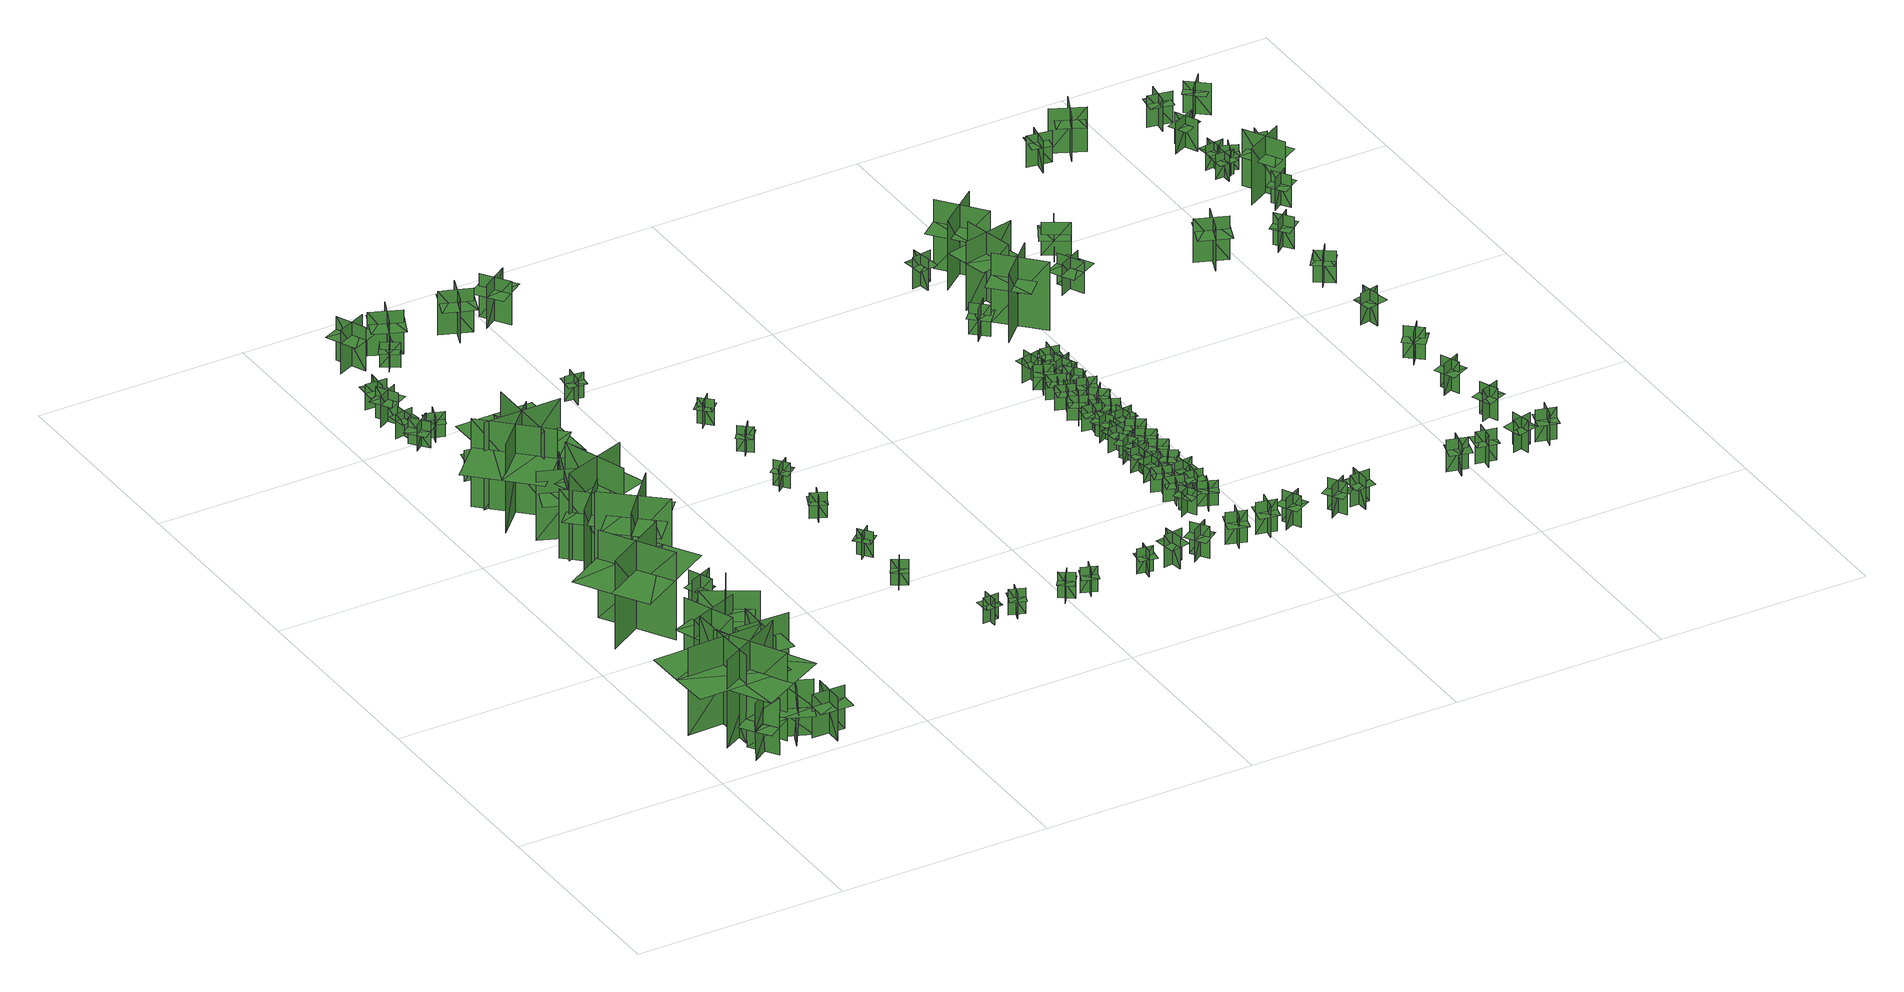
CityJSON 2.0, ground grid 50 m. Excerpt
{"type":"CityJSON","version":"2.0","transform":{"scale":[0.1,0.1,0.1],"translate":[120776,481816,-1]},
"CityObjects":{
"tree1":{"type":"SolitaryVegetationObject","geometry":[{"type":"MultiSurface","lod":"1","boundaries":[[[0,1,2]],[[0,2,3]],[[4,5,6]],[[4,6,7]],[[8,9,5]],[[8,5,4]],[[10,11,1]],[[10,1,0]],[[0,1,12]],[[0,12,13]],[[0,14,15]],[[0,15,1]]]}]},
"tree2":{"type":"SolitaryVegetationObject","geometry":[{"type":"MultiSurface","lod":"1","boundaries":[[[16,17,18]],[[16,18,19]],[[20,21,22]],[[20,22,23]],[[24,25,26]],[[24,26,27]],[[24,27,28]],[[24,28,29]]]}]},
"tree3":{"type":"SolitaryVegetationObject","geometry":[{"type":"MultiSurface","lod":"1","boundaries":[[[30,31,32]],[[30,32,33]],[[34,35,36]],[[34,36,37]],[[38,39,40]],[[38,40,41]],[[38,41,42]],[[38,42,43]]]}]},
"tree4":{"type":"SolitaryVegetationObject","geometry":[{"type":"MultiSurface","lod":"1","boundaries":[[[44,45,46]],[[44,46,47]],[[48,49,50]],[[48,50,51]],[[52,53,49]],[[52,49,48]],[[54,55,45]],[[54,45,44]],[[44,45,56]],[[44,56,57]],[[44,58,59]],[[44,59,45]]]}]},
"tree5":{"type":"SolitaryVegetationObject","geometry":[{"type":"MultiSurface","lod":"1","boundaries":[[[60,61,62]],[[60,62,63]],[[64,65,66]],[[64,66,67]],[[68,69,70]],[[68,70,71]],[[68,71,72]],[[68,72,73]]]}]},
"tree6":{"type":"SolitaryVegetationObject","geometry":[{"type":"MultiSurface","lod":"1","boundaries":[[[74,75,76]],[[74,76,77]],[[78,79,80]],[[78,80,81]],[[82,83,84]],[[82,84,85]],[[82,86,87]],[[82,87,83]]]}]},
"tree7":{"type":"SolitaryVegetationObject","geometry":[{"type":"MultiSurface","lod":"1","boundaries":[[[88,89,90]],[[88,90,91]],[[92,93,94]],[[92,94,95]],[[96,97,98]],[[96,98,99]],[[96,100,101]],[[96,101,97]]]}]},
"tree8":{"type":"SolitaryVegetationObject","geometry":[{"type":"MultiSurface","lod":"1","boundaries":[[[102,103,104]],[[102,104,105]],[[106,107,108]],[[106,108,109]],[[110,111,112]],[[110,112,113]],[[110,113,114]],[[110,114,115]]]}]},
"tree9":{"type":"SolitaryVegetationObject","geometry":[{"type":"MultiSurface","lod":"1","boundaries":[[[116,117,118]],[[116,118,119]],[[120,121,122]],[[120,122,123]],[[124,125,126]],[[124,126,127]],[[124,128,129]],[[124,129,125]]]}]},
"tree10":{"type":"SolitaryVegetationObject","geometry":[{"type":"MultiSurface","lod":"1","boundaries":[[[130,131,132]],[[130,132,133]],[[134,135,136]],[[134,136,137]],[[138,139,140]],[[138,140,141]],[[138,141,142]],[[138,142,143]]]}]},
"tree11":{"type":"SolitaryVegetationObject","geometry":[{"type":"MultiSurface","lod":"1","boundaries":[[[144,145,146]],[[144,146,147]],[[148,149,150]],[[148,150,151]],[[152,153,154]],[[152,154,155]],[[152,155,156]],[[152,156,157]]]}]},
"tree12":{"type":"SolitaryVegetationObject","geometry":[{"type":"MultiSurface","lod":"1","boundaries":[[[158,159,160]],[[158,160,161]],[[162,163,164]],[[162,164,165]],[[166,167,168]],[[166,168,169]],[[166,170,171]],[[166,171,167]]]}]},
"tree13":{"type":"SolitaryVegetationObject","geometry":[{"type":"MultiSurface","lod":"1","boundaries":[[[172,173,174]],[[172,174,175]],[[176,177,178]],[[176,178,179]],[[180,181,182]],[[180,182,183]],[[180,183,184]],[[180,184,185]]]}]},
"tree14":{"type":"SolitaryVegetationObject","geometry":[{"type":"MultiSurface","lod":"1","boundaries":[[[186,187,188]],[[186,188,189]],[[190,191,192]],[[190,192,193]],[[194,195,196]],[[194,196,197]],[[194,197,198]],[[194,198,199]]]}]},
"tree15":{"type":"SolitaryVegetationObject","geometry":[{"type":"MultiSurface","lod":"1","boundaries":[[[200,201,202]],[[200,202,203]],[[204,205,206]],[[204,206,207]],[[208,209,210]],[[208,210,211]],[[208,211,212]],[[208,212,213]]]}]},
"tree16":{"type":"SolitaryVegetationObject","geometry":[{"type":"MultiSurface","lod":"1","boundaries":[[[214,215,216]],[[214,216,217]],[[218,219,220]],[[218,220,221]],[[222,223,224]],[[222,224,225]],[[222,225,226]],[[222,226,227]]]}]},
"tree17":{"type":"SolitaryVegetationObject","geometry":[{"type":"MultiSurface","lod":"1","boundaries":[[[228,229,230]],[[228,230,231]],[[232,233,234]],[[232,234,235]],[[236,237,238]],[[236,238,239]],[[236,239,240]],[[236,240,241]]]}]},
"tree18":{"type":"SolitaryVegetationObject","geometry":[{"type":"MultiSurface","lod":"1","boundaries":[[[242,243,244]],[[242,244,245]],[[246,247,248]],[[246,248,249]],[[250,251,252]],[[250,252,253]],[[250,253,254]],[[250,254,255]]]}]},
"tree19":{"type":"SolitaryVegetationObject","geometry":[{"type":"MultiSurface","lod":"1","boundaries":[[[256,257,258]],[[256,258,259]],[[260,261,262]],[[260,262,263]],[[264,265,266]],[[264,266,267]],[[264,267,268]],[[264,268,269]]]}]},
"tree20":{"type":"SolitaryVegetationObject","geometry":[{"type":"MultiSurface","lod":"1","boundaries":[[[270,271,272]],[[270,272,273]],[[274,275,276]],[[274,276,277]],[[278,279,280]],[[278,280,281]],[[278,281,282]],[[278,282,283]]]}]},
"tree21":{"type":"SolitaryVegetationObject","geometry":[{"type":"MultiSurface","lod":"1","boundaries":[[[284,285,286]],[[284,286,287]],[[288,289,290]],[[288,290,291]],[[292,293,294]],[[292,294,295]],[[292,295,296]],[[292,296,297]]]}]},
"tree22":{"type":"SolitaryVegetationObject","geometry":[{"type":"MultiSurface","lod":"1","boundaries":[[[298,299,300]],[[298,300,301]],[[302,303,304]],[[302,304,305]],[[306,307,308]],[[306,308,309]],[[306,309,310]],[[306,310,311]]]}]},
"tree23":{"type":"SolitaryVegetationObject","geometry":[{"type":"MultiSurface","lod":"1","boundaries":[[[312,313,314]],[[312,314,315]],[[316,317,318]],[[316,318,319]],[[320,321,322]],[[320,322,323]],[[320,323,324]],[[320,324,325]]]}]},
"tree24":{"type":"SolitaryVegetationObject","geometry":[{"type":"MultiSurface","lod":"1","boundaries":[[[326,327,328]],[[326,328,329]],[[330,331,332]],[[330,332,333]],[[334,335,336]],[[334,336,337]],[[334,337,338]],[[334,338,339]]]}]},
"tree25":{"type":"SolitaryVegetationObject","geometry":[{"type":"MultiSurface","lod":"1","boundaries":[[[340,341,342]],[[340,342,343]],[[344,345,346]],[[344,346,347]],[[348,349,350]],[[348,350,351]],[[348,351,352]],[[348,352,353]]]}]},
"tree26":{"type":"SolitaryVegetationObject","geometry":[{"type":"MultiSurface","lod":"1","boundaries":[[[354,355,356]],[[354,356,357]],[[358,359,360]],[[358,360,361]],[[362,363,359]],[[362,359,358]],[[364,365,355]],[[364,355,354]],[[354,355,366]],[[354,366,367]],[[354,368,369]],[[354,369,355]]]}]},
"tree27":{"type":"SolitaryVegetationObject","geometry":[{"type":"MultiSurface","lod":"1","boundaries":[[[370,371,372]],[[370,372,373]],[[374,375,376]],[[374,376,377]],[[378,379,380]],[[378,380,381]],[[378,381,382]],[[378,382,383]]]}]},
"tree28":{"type":"SolitaryVegetationObject","geometry":[{"type":"MultiSurface","lod":"1","boundaries":[[[384,385,386]],[[384,386,387]],[[388,389,390]],[[388,390,391]],[[392,393,394]],[[392,394,395]],[[392,395,396]],[[392,396,397]]]}]},
"tree29":{"type":"SolitaryVegetationObject","geometry":[{"type":"MultiSurface","lod":"1","boundaries":[[[398,399,400]],[[398,400,401]],[[402,403,404]],[[402,404,405]],[[406,407,408]],[[406,408,409]],[[406,409,410]],[[406,410,411]]]}]},
"tree30":{"type":"SolitaryVegetationObject","geometry":[{"type":"MultiSurface","lod":"1","boundaries":[[[412,413,414]],[[412,414,415]],[[416,417,418]],[[416,418,419]],[[420,421,422]],[[420,422,423]],[[420,423,424]],[[420,424,425]]]}]},
"tree31":{"type":"SolitaryVegetationObject","geometry":[{"type":"MultiSurface","lod":"1","boundaries":[[[426,427,428]],[[426,428,429]],[[430,431,432]],[[430,432,433]],[[434,435,436]],[[434,436,437]],[[434,438,439]],[[434,439,435]]]}]},
"tree32":{"type":"SolitaryVegetationObject","geometry":[{"type":"MultiSurface","lod":"1","boundaries":[[[440,441,442]],[[440,442,443]],[[444,445,446]],[[444,446,447]],[[448,449,450]],[[448,450,451]],[[448,452,453]],[[448,453,449]]]}]},
"tree33":{"type":"SolitaryVegetationObject","geometry":[{"type":"MultiSurface","lod":"1","boundaries":[[[454,455,456]],[[454,456,457]],[[458,459,460]],[[458,460,461]],[[462,463,464]],[[462,464,465]],[[462,466,467]],[[462,467,463]]]}]},
"tree34":{"type":"SolitaryVegetationObject","geometry":[{"type":"MultiSurface","lod":"1","boundaries":[[[468,469,470]],[[468,470,471]],[[472,473,474]],[[472,474,475]],[[476,477,478]],[[476,478,479]],[[476,479,480]],[[476,480,481]]]}]},
"tree35":{"type":"SolitaryVegetationObject","geometry":[{"type":"MultiSurface","lod":"1","boundaries":[[[482,483,484]],[[482,484,485]],[[486,487,488]],[[486,488,489]],[[490,491,492]],[[490,492,493]],[[490,494,495]],[[490,495,491]]]}]},
"tree36":{"type":"SolitaryVegetationObject","geometry":[{"type":"MultiSurface","lod":"1","boundaries":[[[496,497,498]],[[496,498,499]],[[500,501,502]],[[500,502,503]],[[504,505,506]],[[504,506,507]],[[504,508,509]],[[504,509,505]]]}]},
"tree37":{"type":"SolitaryVegetationObject","geometry":[{"type":"MultiSurface","lod":"1","boundaries":[[[510,511,512]],[[510,512,513]],[[514,515,516]],[[514,516,517]],[[518,519,520]],[[518,520,521]],[[518,521,522]],[[518,522,523]]]}]},
"tree38":{"type":"SolitaryVegetationObject","geometry":[{"type":"MultiSurface","lod":"1","boundaries":[[[524,525,526]],[[524,526,527]],[[528,529,530]],[[528,530,531]],[[532,533,534]],[[532,534,535]],[[532,536,537]],[[532,537,533]]]}]},
"tree39":{"type":"SolitaryVegetationObject","geometry":[{"type":"MultiSurface","lod":"1","boundaries":[[[538,539,540]],[[538,540,541]],[[542,543,544]],[[542,544,545]],[[546,547,548]],[[546,548,549]],[[546,550,551]],[[546,551,547]]]}]},
"tree40":{"type":"SolitaryVegetationObject","geometry":[{"type":"MultiSurface","lod":"1","boundaries":[[[552,553,554]],[[552,554,555]],[[556,557,558]],[[556,558,559]],[[560,561,562]],[[560,562,563]],[[560,564,565]],[[560,565,561]]]}]},
"tree41":{"type":"SolitaryVegetationObject","geometry":[{"type":"MultiSurface","lod":"1","boundaries":[[[566,567,568]],[[566,568,569]],[[570,571,572]],[[570,572,573]],[[574,575,576]],[[574,576,577]],[[574,577,578]],[[574,578,579]]]}]},
"tree42":{"type":"SolitaryVegetationObject","geometry":[{"type":"MultiSurface","lod":"1","boundaries":[[[580,581,582]],[[580,582,583]],[[584,585,586]],[[584,586,587]],[[588,589,590]],[[588,590,591]],[[588,592,593]],[[588,593,589]]]}]},
"tree43":{"type":"SolitaryVegetationObject","geometry":[{"type":"MultiSurface","lod":"1","boundaries":[[[594,595,596]],[[594,596,597]],[[598,599,600]],[[598,600,601]],[[602,603,604]],[[602,604,605]],[[602,606,607]],[[602,607,603]]]}]},
"tree44":{"type":"SolitaryVegetationObject","geometry":[{"type":"MultiSurface","lod":"1","boundaries":[[[608,609,610]],[[608,610,611]],[[612,613,614]],[[612,614,615]],[[616,617,618]],[[616,618,619]],[[616,620,621]],[[616,621,617]]]}]},
"tree45":{"type":"SolitaryVegetationObject","geometry":[{"type":"MultiSurface","lod":"1","boundaries":[[[622,623,624]],[[622,624,625]],[[626,627,628]],[[626,628,629]],[[630,631,632]],[[630,632,633]],[[630,634,635]],[[630,635,631]]]}]},
"tree46":{"type":"SolitaryVegetationObject","geometry":[{"type":"MultiSurface","lod":"1","boundaries":[[[636,637,638]],[[636,638,639]],[[640,641,642]],[[640,642,643]],[[644,645,646]],[[644,646,647]],[[644,648,649]],[[644,649,645]]]}]},
"tree47":{"type":"SolitaryVegetationObject","geometry":[{"type":"MultiSurface","lod":"1","boundaries":[[[650,651,652]],[[650,652,653]],[[654,655,656]],[[654,656,657]],[[658,659,660]],[[658,660,661]],[[658,662,663]],[[658,663,659]]]}]},
"tree48":{"type":"SolitaryVegetationObject","geometry":[{"type":"MultiSurface","lod":"1","boundaries":[[[664,665,666]],[[664,666,667]],[[668,669,670]],[[668,670,671]],[[672,673,674]],[[672,674,675]],[[672,675,676]],[[672,676,677]]]}]},
"tree49":{"type":"SolitaryVegetationObject","geometry":[{"type":"MultiSurface","lod":"1","boundaries":[[[678,679,680]],[[678,680,681]],[[682,683,684]],[[682,684,685]],[[686,687,688]],[[686,688,689]],[[686,689,690]],[[686,690,691]]]}]},
"tree50":{"type":"SolitaryVegetationObject","geometry":[{"type":"MultiSurface","lod":"1","boundaries":[[[692,693,694]],[[692,694,695]],[[696,697,698]],[[696,698,699]],[[700,701,702]],[[700,702,703]],[[700,703,704]],[[700,704,705]]]}]},
"tree51":{"type":"SolitaryVegetationObject","geometry":[{"type":"MultiSurface","lod":"1","boundaries":[[[706,707,708]],[[706,708,709]],[[710,711,712]],[[710,712,713]],[[714,715,716]],[[714,716,717]],[[714,717,718]],[[714,718,719]]]}]},
"tree52":{"type":"SolitaryVegetationObject","geometry":[{"type":"MultiSurface","lod":"1","boundaries":[[[720,721,722]],[[720,722,723]],[[724,725,726]],[[724,726,727]],[[728,729,730]],[[728,730,731]],[[728,731,732]],[[728,732,733]]]}]},
"tree53":{"type":"SolitaryVegetationObject","geometry":[{"type":"MultiSurface","lod":"1","boundaries":[[[734,735,736]],[[734,736,737]],[[738,739,740]],[[738,740,741]],[[742,743,744]],[[742,744,745]],[[742,745,746]],[[742,746,747]]]}]},
"tree54":{"type":"SolitaryVegetationObject","geometry":[{"type":"MultiSurface","lod":"1","boundaries":[[[748,749,750]],[[748,750,751]],[[752,753,754]],[[752,754,755]],[[756,757,758]],[[756,758,759]],[[756,760,761]],[[756,761,757]]]}]},
"tree55":{"type":"SolitaryVegetationObject","geometry":[{"type":"MultiSurface","lod":"1","boundaries":[[[762,763,764]],[[762,764,765]],[[766,767,768]],[[766,768,769]],[[770,771,772]],[[770,772,773]],[[770,773,774]],[[770,774,775]]]}]},
"tree56":{"type":"SolitaryVegetationObject","geometry":[{"type":"MultiSurface","lod":"1","boundaries":[[[776,777,778]],[[776,778,779]],[[780,781,782]],[[780,782,783]],[[784,785,786]],[[784,786,787]],[[784,787,788]],[[784,788,789]]]}]},
"tree57":{"type":"SolitaryVegetationObject","geometry":[{"type":"MultiSurface","lod":"1","boundaries":[[[790,791,792]],[[790,792,793]],[[794,795,796]],[[794,796,797]],[[798,799,800]],[[798,800,801]],[[798,801,802]],[[798,802,803]]]}]},
"tree58":{"type":"SolitaryVegetationObject","geometry":[{"type":"MultiSurface","lod":"1","boundaries":[[[804,805,806]],[[804,806,807]],[[808,809,810]],[[808,810,811]],[[812,813,814]],[[812,814,815]],[[812,815,816]],[[812,816,817]]]}]},
"tree59":{"type":"SolitaryVegetationObject","geometry":[{"type":"MultiSurface","lod":"1","boundaries":[[[818,819,820]],[[818,820,821]],[[822,823,824]],[[822,824,825]],[[826,827,828]],[[826,828,829]],[[826,829,830]],[[826,830,831]]]}]},
"tree60":{"type":"SolitaryVegetationObject","geometry":[{"type":"MultiSurface","lod":"1","boundaries":[[[832,833,834]],[[832,834,835]],[[836,837,838]],[[836,838,839]],[[840,841,842]],[[840,842,843]],[[840,843,844]],[[840,844,845]]]}]},
"tree61":{"type":"SolitaryVegetationObject","geometry":[{"type":"MultiSurface","lod":"1","boundaries":[[[846,847,848]],[[846,848,849]],[[850,851,852]],[[850,852,853]],[[854,855,856]],[[854,856,857]],[[854,857,858]],[[854,858,859]]]}]},
"tree62":{"type":"SolitaryVegetationObject","geometry":[{"type":"MultiSurface","lod":"1","boundaries":[[[860,861,862]],[[860,862,863]],[[864,865,866]],[[864,866,867]],[[868,869,870]],[[868,870,871]],[[868,871,872]],[[868,872,873]]]}]},
"tree63":{"type":"SolitaryVegetationObject","geometry":[{"type":"MultiSurface","lod":"1","boundaries":[[[874,875,876]],[[874,876,877]],[[878,879,880]],[[878,880,881]],[[882,883,884]],[[882,884,885]],[[882,885,886]],[[882,886,887]]]}]},
"tree64":{"type":"SolitaryVegetationObject","geometry":[{"type":"MultiSurface","lod":"1","boundaries":[[[888,889,890]],[[888,890,891]],[[892,893,894]],[[892,894,895]],[[896,897,898]],[[896,898,899]],[[896,899,900]],[[896,900,901]]]}]},
"tree65":{"type":"SolitaryVegetationObject","geometry":[{"type":"MultiSurface","lod":"1","boundaries":[[[902,903,904]],[[902,904,905]],[[906,907,908]],[[906,908,909]],[[910,911,912]],[[910,912,913]],[[910,914,915]],[[910,915,911]]]}]},
"tree66":{"type":"SolitaryVegetationObject","geometry":[{"type":"MultiSurface","lod":"1","boundaries":[[[916,917,918]],[[916,918,919]],[[920,921,922]],[[920,922,923]],[[924,925,926]],[[924,926,927]],[[924,927,928]],[[924,928,929]]]}]},
"tree67":{"type":"SolitaryVegetationObject","geometry":[{"type":"MultiSurface","lod":"1","boundaries":[[[930,931,932]],[[930,932,933]],[[934,935,936]],[[934,936,937]],[[938,939,940]],[[938,940,941]],[[938,941,942]],[[938,942,943]]]}]},
"tree68":{"type":"SolitaryVegetationObject","geometry":[{"type":"MultiSurface","lod":"1","boundaries":[[[944,945,946]],[[944,946,947]],[[948,949,950]],[[948,950,951]],[[952,953,954]],[[952,954,955]],[[952,955,956]],[[952,956,957]]]}]},
"tree69":{"type":"SolitaryVegetationObject","geometry":[{"type":"MultiSurface","lod":"1","boundaries":[[[958,959,960]],[[958,960,961]],[[962,963,964]],[[962,964,965]],[[966,967,968]],[[966,968,969]],[[966,969,970]],[[966,970,971]]]}]},
"tree70":{"type":"SolitaryVegetationObject","geometry":[{"type":"MultiSurface","lod":"1","boundaries":[[[972,973,974]],[[972,974,975]],[[976,977,978]],[[976,978,979]],[[980,981,982]],[[980,982,983]],[[980,983,984]],[[980,984,985]]]}]},
"tree71":{"type":"SolitaryVegetationObject","geometry":[{"type":"MultiSurface","lod":"1","boundaries":[[[986,987,988]],[[986,988,989]],[[990,991,992]],[[990,992,993]],[[994,995,996]],[[994,996,997]],[[994,997,998]],[[994,998,999]]]}]},
"tree72":{"type":"SolitaryVegetationObject","geometry":[{"type":"MultiSurface","lod":"1","boundaries":[[[1000,1001,1002]],[[1000,1002,1003]],[[1004,1005,1006]],[[1004,1006,1007]],[[1008,1009,1010]],[[1008,1010,1011]],[[1008,1011,1012]],[[1008,1012,1013]]]}]},
"tree73":{"type":"SolitaryVegetationObject","geometry":[{"type":"MultiSurface","lod":"1","boundaries":[[[1014,1015,1016]],[[1014,1016,1017]],[[1018,1019,1020]],[[1018,1020,1021]],[[1022,1023,1024]],[[1022,1024,1025]],[[1022,1025,1026]],[[1022,1026,1027]]]}]},
"tree74":{"type":"SolitaryVegetationObject","geometry":[{"type":"MultiSurface","lod":"1","boundaries":[[[1028,1029,1030]],[[1028,1030,1031]],[[1032,1033,1034]],[[1032,1034,1035]],[[1036,1037,1038]],[[1036,1038,1039]],[[1036,1039,1040]],[[1036,1040,1041]]]}]},
"tree75":{"type":"SolitaryVegetationObject","geometry":[{"type":"MultiSurface","lod":"1","boundaries":[[[1042,1043,1044]],[[1042,1044,1045]],[[1046,1047,1048]],[[1046,1048,1049]],[[1050,1051,1052]],[[1050,1052,1053]],[[1050,1053,1054]],[[1050,1054,1055]]]}]},
"tree76":{"type":"SolitaryVegetationObject","geometry":[{"type":"MultiSurface","lod":"1","boundaries":[[[1056,1057,1058]],[[1056,1058,1059]],[[1060,1061,1062]],[[1060,1062,1063]],[[1064,1065,1066]],[[1064,1066,1067]],[[1064,1067,1068]],[[1064,1068,1069]]]}]},
"tree77":{"type":"SolitaryVegetationObject","geometry":[{"type":"MultiSurface","lod":"1","boundaries":[[[1070,1071,1072]],[[1070,1072,1073]],[[1074,1075,1076]],[[1074,1076,1077]],[[1078,1079,1080]],[[1078,1080,1081]],[[1078,1081,1082]],[[1078,1082,1083]]]}]},
"tree78":{"type":"SolitaryVegetationObject","geometry":[{"type":"MultiSurface","lod":"1","boundaries":[[[1084,1085,1086]],[[1084,1086,1087]],[[1088,1089,1090]],[[1088,1090,1091]],[[1092,1093,1094]],[[1092,1094,1095]],[[1092,1096,1097]],[[1092,1097,1093]]]}]},
"tree79":{"type":"SolitaryVegetationObject","geometry":[{"type":"MultiSurface","lod":"1","boundaries":[[[1098,1099,1100]],[[1098,1100,1101]],[[1102,1103,1104]],[[1102,1104,1105]],[[1106,1107,1108]],[[1106,1108,1109]],[[1106,1110,1111]],[[1106,1111,1107]]]}]},
"tree80":{"type":"SolitaryVegetationObject","geometry":[{"type":"MultiSurface","lod":"1","boundaries":[[[1112,1113,1114]],[[1112,1114,1115]],[[1116,1117,1118]],[[1116,1118,1119]],[[1120,1121,1122]],[[1120,1122,1123]],[[1120,1124,1125]],[[1120,1125,1121]]]}]},
"tree81":{"type":"SolitaryVegetationObject","geometry":[{"type":"MultiSurface","lod":"1","boundaries":[[[1126,1127,1128]],[[1126,1128,1129]],[[1130,1131,1132]],[[1130,1132,1133]],[[1134,1135,1136]],[[1134,1136,1137]],[[1134,1138,1139]],[[1134,1139,1135]]]}]},
"tree82":{"type":"SolitaryVegetationObject","geometry":[{"type":"MultiSurface","lod":"1","boundaries":[[[1140,1141,1142]],[[1140,1142,1143]],[[1144,1145,1146]],[[1144,1146,1147]],[[1148,1149,1150]],[[1148,1150,1151]],[[1148,1151,1152]],[[1148,1152,1153]]]}]},
"tree83":{"type":"SolitaryVegetationObject","geometry":[{"type":"MultiSurface","lod":"1","boundaries":[[[1154,1155,1156]],[[1154,1156,1157]],[[1158,1159,1160]],[[1158,1160,1161]],[[1162,1163,1164]],[[1162,1164,1165]],[[1162,1165,1166]],[[1162,1166,1167]]]}]},
"tree84":{"type":"SolitaryVegetationObject","geometry":[{"type":"MultiSurface","lod":"1","boundaries":[[[1168,1169,1170]],[[1168,1170,1171]],[[1172,1173,1174]],[[1172,1174,1175]],[[1176,1177,1178]],[[1176,1178,1179]],[[1176,1179,1180]],[[1176,1180,1181]]]}]},
"tree85":{"type":"SolitaryVegetationObject","geometry":[{"type":"MultiSurface","lod":"1","boundaries":[[[1182,1183,1184]],[[1182,1184,1185]],[[1186,1187,1188]],[[1186,1188,1189]],[[1190,1191,1192]],[[1190,1192,1193]],[[1190,1193,1194]],[[1190,1194,1195]]]}]},
"tree86":{"type":"SolitaryVegetationObject","geometry":[{"type":"MultiSurface","lod":"1","boundaries":[[[1196,1197,1198]],[[1196,1198,1199]],[[1200,1201,1202]],[[1200,1202,1203]],[[1204,1205,1206]],[[1204,1206,1207]],[[1204,1208,1209]],[[1204,1209,1205]]]}]},
"tree87":{"type":"SolitaryVegetationObject","geometry":[{"type":"MultiSurface","lod":"1","boundaries":[[[1210,1211,1212]],[[1210,1212,1213]],[[1214,1215,1216]],[[1214,1216,1217]],[[1218,1219,1220]],[[1218,1220,1221]],[[1218,1221,1222]],[[1218,1222,1223]]]}]},
"tree88":{"type":"SolitaryVegetationObject","geometry":[{"type":"MultiSurface","lod":"1","boundaries":[[[1224,1225,1226]],[[1224,1226,1227]],[[1228,1229,1230]],[[1228,1230,1231]],[[1232,1233,1234]],[[1232,1234,1235]],[[1232,1236,1237]],[[1232,1237,1233]]]}]},
"tree89":{"type":"SolitaryVegetationObject","geometry":[{"type":"MultiSurface","lod":"1","boundaries":[[[1238,1239,1240]],[[1238,1240,1241]],[[1242,1243,1244]],[[1242,1244,1245]],[[1246,1247,1248]],[[1246,1248,1249]],[[1246,1250,1251]],[[1246,1251,1247]]]}]},
"tree90":{"type":"SolitaryVegetationObject","geometry":[{"type":"MultiSurface","lod":"1","boundaries":[[[1252,1253,1254]],[[1252,1254,1255]],[[1256,1257,1258]],[[1256,1258,1259]],[[1260,1261,1262]],[[1260,1262,1263]],[[1260,1264,1265]],[[1260,1265,1261]]]}]},
"tree91":{"type":"SolitaryVegetationObject","geometry":[{"type":"MultiSurface","lod":"1","boundaries":[[[1266,1267,1268]],[[1266,1268,1269]],[[1270,1271,1272]],[[1270,1272,1273]],[[1274,1275,1276]],[[1274,1276,1277]],[[1274,1278,1279]],[[1274,1279,1275]]]}]},
"tree92":{"type":"SolitaryVegetationObject","geometry":[{"type":"MultiSurface","lod":"1","boundaries":[[[1280,1281,1282]],[[1280,1282,1283]],[[1284,1285,1286]],[[1284,1286,1287]],[[1288,1289,1290]],[[1288,1290,1291]],[[1288,1292,1293]],[[1288,1293,1289]]]}]},
"tree93":{"type":"SolitaryVegetationObject","geometry":[{"type":"MultiSurface","lod":"1","boundaries":[[[1294,1295,1296]],[[1294,1296,1297]],[[1298,1299,1300]],[[1298,1300,1301]],[[1302,1303,1304]],[[1302,1304,1305]],[[1302,1305,1306]],[[1302,1306,1307]]]}]},
"tree94":{"type":"SolitaryVegetationObject","geometry":[{"type":"MultiSurface","lod":"1","boundaries":[[[1308,1309,1310]],[[1308,1310,1311]],[[1312,1313,1314]],[[1312,1314,1315]],[[1316,1317,1318]],[[1316,1318,1319]],[[1316,1320,1321]],[[1316,1321,1317]]]}]},
"tree95":{"type":"SolitaryVegetationObject","geometry":[{"type":"MultiSurface","lod":"1","boundaries":[[[1322,1323,1324]],[[1322,1324,1325]],[[1326,1327,1328]],[[1326,1328,1329]],[[1330,1331,1332]],[[1330,1332,1333]],[[1330,1334,1335]],[[1330,1335,1331]]]}]},
"tree96":{"type":"SolitaryVegetationObject","geometry":[{"type":"MultiSurface","lod":"1","boundaries":[[[1336,1337,1338]],[[1336,1338,1339]],[[1340,1341,1342]],[[1340,1342,1343]],[[1344,1345,1346]],[[1344,1346,1347]],[[1344,1348,1349]],[[1344,1349,1345]]]}]},
"tree97":{"type":"SolitaryVegetationObject","geometry":[{"type":"MultiSurface","lod":"1","boundaries":[[[1350,1351,1352]],[[1350,1352,1353]],[[1354,1355,1356]],[[1354,1356,1357]],[[1358,1359,1360]],[[1358,1360,1361]],[[1358,1362,1363]],[[1358,1363,1359]]]}]},
"tree98":{"type":"SolitaryVegetationObject","geometry":[{"type":"MultiSurface","lod":"1","boundaries":[[[1364,1365,1366]],[[1364,1366,1367]],[[1368,1369,1370]],[[1368,1370,1371]],[[1372,1373,1374]],[[1372,1374,1375]],[[1372,1376,1377]],[[1372,1377,1373]]]}]},
"tree99":{"type":"SolitaryVegetationObject","geometry":[{"type":"MultiSurface","lod":"1","boundaries":[[[1378,1379,1380]],[[1378,1380,1381]],[[1382,1383,1384]],[[1382,1384,1385]],[[1386,1387,1388]],[[1386,1388,1389]],[[1386,1390,1391]],[[1386,1391,1387]]]}]},
"tree100":{"type":"SolitaryVegetationObject","geometry":[{"type":"MultiSurface","lod":"1","boundaries":[[[1392,1393,1394]],[[1392,1394,1395]],[[1396,1397,1398]],[[1396,1398,1399]],[[1400,1401,1402]],[[1400,1402,1403]],[[1400,1403,1404]],[[1400,1404,1405]]]}]},
"tree101":{"type":"SolitaryVegetationObject","geometry":[{"type":"MultiSurface","lod":"1","boundaries":[[[1406,1407,1408]],[[1406,1408,1409]],[[1410,1411,1412]],[[1410,1412,1413]],[[1414,1415,1416]],[[1414,1416,1417]],[[1414,1418,1419]],[[1414,1419,1415]]]}]},
"tree102":{"type":"SolitaryVegetationObject","geometry":[{"type":"MultiSurface","lod":"1","boundaries":[[[1420,1421,1422]],[[1420,1422,1423]],[[1424,1425,1426]],[[1424,1426,1427]],[[1428,1429,1430]],[[1428,1430,1431]],[[1428,1431,1432]],[[1428,1432,1433]]]}]},
"tree103":{"type":"SolitaryVegetationObject","geometry":[{"type":"MultiSurface","lod":"1","boundaries":[[[1434,1435,1436]],[[1434,1436,1437]],[[1438,1439,1440]],[[1438,1440,1441]],[[1442,1443,1444]],[[1442,1444,1445]],[[1442,1445,1446]],[[1442,1446,1447]]]}]},
"tree104":{"type":"SolitaryVegetationObject","geometry":[{"type":"MultiSurface","lod":"1","boundaries":[[[1448,1449,1450]],[[1448,1450,1451]],[[1452,1453,1454]],[[1452,1454,1455]],[[1456,1457,1458]],[[1456,1458,1459]],[[1456,1459,1460]],[[1456,1460,1461]]]}]},
"tree105":{"type":"SolitaryVegetationObject","geometry":[{"type":"MultiSurface","lod":"1","boundaries":[[[1462,1463,1464]],[[1462,1464,1465]],[[1466,1467,1468]],[[1466,1468,1469]],[[1470,1471,1472]],[[1470,1472,1473]],[[1470,1474,1475]],[[1470,1475,1471]]]}]},
"tree106":{"type":"SolitaryVegetationObject","geometry":[{"type":"MultiSurface","lod":"1","boundaries":[[[1476,1477,1478]],[[1476,1478,1479]],[[1480,1481,1482]],[[1480,1482,1483]],[[1484,1485,1486]],[[1484,1486,1487]],[[1484,1488,1489]],[[1484,1489,1485]]]}]},
"tree107":{"type":"SolitaryVegetationObject","geometry":[{"type":"MultiSurface","lod":"1","boundaries":[[[1490,1491,1492]],[[1490,1492,1493]],[[1494,1495,1496]],[[1494,1496,1497]],[[1498,1499,1500]],[[1498,1500,1501]],[[1498,1501,1502]],[[1498,1502,1503]]]}]},
"tree108":{"type":"SolitaryVegetationObject","geometry":[{"type":"MultiSurface","lod":"1","boundaries":[[[1504,1505,1506]],[[1504,1506,1507]],[[1508,1509,1510]],[[1508,1510,1511]],[[1512,1513,1514]],[[1512,1514,1515]],[[1512,1516,1517]],[[1512,1517,1513]]]}]}
},
"vertices":[
[102,37,83],[165,79,83],[143,112,84],[79,69,84],[111,89,83],[153,25,83],[157,28,154],[114,91,154],[114,91,13],[157,28,13],[103,34,13],[167,77,13],[165,79,154],[102,37,154],[123,4,84],[187,47,84],
[122,108,11],[122,108,228],[117,295,228],[117,295,11],[32,197,11],[32,197,228],[212,202,228],[212,202,11],[4,196,158],[6,103,158],[231,108,158],[228,202,158],[226,296,158],[2,290,158],
[77,111,11],[77,111,228],[241,201,228],[241,201,11],[115,232,11],[115,232,228],[201,73,228],[201,73,11],[102,256,158],[20,211,158],[127,14,158],[209,59,158],[292,104,158],[184,301,158],
[260,62,82],[190,92,82],[174,56,83],[244,25,83],[211,41,82],[241,111,82],[237,113,152],[207,43,152],[207,43,12],[237,113,12],[261,65,12],[191,95,12],[190,92,152],[260,62,152],[275,97,83],[205,128,83],
[288,11,16],[290,89,16],[290,89,124],[288,11,124],[326,47,16],[248,48,16],[248,48,124],[326,47,124],[326,47,94],[327,85,94],[249,87,94],[248,48,94],[247,10,94],[325,8,94],
[260,401,7],[139,354,7],[139,354,180],[260,401,180],[166,442,7],[213,321,7],[213,321,180],[166,442,180],[250,397,135],[139,354,135],[158,306,135],[269,349,135],[232,445,135],[121,402,135],
[254,211,6],[256,341,6],[256,341,178],[254,211,178],[327,282,6],[198,285,6],[198,285,178],[327,282,178],[254,222,133],[256,341,133],[205,342,133],[203,223,133],[306,221,133],[308,340,133],
[109,703,9],[109,703,226],[205,543,226],[205,543,9],[231,670,9],[231,670,226],[76,577,226],[76,577,9],[255,684,155],[206,765,155],[14,649,155],[62,569,155],[110,488,155],[303,604,155],
[316,382,9],[204,448,9],[204,448,181],[316,382,181],[290,481,9],[224,370,9],[224,370,181],[290,481,181],[307,388,137],[204,448,137],[178,404,137],[281,344,137],[333,432,137],[231,492,137],
[296,359,13],[353,383,13],[353,383,95],[296,359,95],[337,343,13],[312,400,13],[312,400,95],[337,343,95],[334,350,64],[357,360,64],[340,399,64],[317,389,64],[293,379,64],[310,340,64],
[249,859,12],[156,947,12],[156,947,183],[249,859,183],[246,941,12],[246,941,183],[159,848,183],[159,848,12],[246,941,129],[208,977,129],[137,903,129],[176,867,129],[215,830,129],[285,904,129],
[310,848,8],[201,724,8],[201,724,227],[310,848,227],[180,839,8],[304,730,8],[304,730,227],[180,839,227],[301,838,171],[201,724,171],[250,681,171],[350,794,171],[252,881,171],[152,768,171],
[299,651,13],[324,595,13],[324,595,95],[299,651,95],[284,611,13],[340,636,13],[340,636,95],[284,611,95],[290,613,64],[301,590,64],[340,608,64],[330,631,64],[319,654,64],[280,637,64],
[150,1032,11],[269,985,11],[269,985,182],[150,1032,182],[183,957,11],[183,957,182],[230,1076,182],[230,1076,11],[183,957,128],[232,938,128],[270,1033,128],[220,1052,128],[171,1072,128],[133,977,128],
[236,1091,10],[236,1091,228],[102,1221,228],[102,1221,10],[110,1092,10],[110,1092,228],[236,1221,228],[236,1221,10],[90,1072,157],[157,1006,157],[314,1167,157],[247,1232,157],[180,1298,157],[23,1137,157],
[276,883,13],[223,1037,13],[223,1037,230],[276,883,230],[321,977,13],[321,977,230],[167,924,230],[167,924,13],[321,977,161],[299,1041,161],[176,999,161],[198,935,161],[220,870,161],[343,913,161],
[167,1329,15],[156,1272,15],[156,1272,92],[167,1329,92],[136,1308,15],[136,1308,92],[193,1297,92],[193,1297,15],[136,1308,68],[132,1284,68],[177,1275,68],[182,1299,68],[186,1323,68],[141,1331,68],
[305,887,12],[295,827,12],[295,827,94],[305,887,94],[270,862,12],[330,852,12],[330,852,94],[270,862,94],[277,861,63],[272,836,63],[315,829,63],[319,854,63],[324,879,63],[281,886,63],
[110,1460,17],[150,1491,17],[150,1491,82],[110,1460,82],[140,1456,17],[140,1456,82],[109,1496,82],[109,1496,17],[140,1456,59],[162,1472,59],[131,1512,59],[109,1496,59],[88,1479,59],[119,1439,59],
[118,1194,10],[118,1194,227],[305,1196,227],[305,1196,10],[209,1282,10],[209,1282,227],[210,1102,227],[210,1102,10],[208,1310,157],[115,1309,157],[117,1084,157],[211,1085,157],[304,1086,157],[302,1311,157],
[139,1533,16],[96,1527,16],[96,1527,77],[139,1533,77],[116,1551,16],[122,1507,16],[122,1507,77],[116,1551,77],[116,1551,60],[94,1548,60],[101,1504,60],[122,1507,60],[144,1510,60],[138,1554,60],
[134,1580,12],[107,1628,12],[107,1628,89],[134,1580,89],[144,1615,12],[96,1588,12],[96,1588,89],[144,1615,89],[144,1615,67],[131,1639,67],[82,1612,67],[96,1588,67],[109,1564,67],[158,1591,67],
[150,1498,16],[191,1482,16],[191,1482,78],[150,1498,78],[161,1471,16],[177,1512,16],[177,1512,78],[161,1471,78],[161,1471,60],[182,1463,60],[198,1504,60],[177,1512,60],[157,1520,60],[141,1479,60],
[223,1288,13],[229,1345,13],[229,1345,75],[223,1288,75],[255,1314,13],[198,1320,13],[198,1320,75],[255,1314,75],[252,1314,58],[255,1339,58],[203,1344,58],[200,1319,58],[197,1295,58],[250,1289,58],
[128,1637,15],[131,1687,15],[131,1687,79],[128,1637,79],[151,1658,15],[151,1658,79],[100,1660,79],[100,1660,15],[151,1658,57],[152,1685,57],[102,1688,57],[100,1660,57],[99,1633,57],[149,1631,57],
[279,1331,55],[262,1292,55],[282,1283,55],[299,1322,55],[290,1303,55],[252,1321,55],[250,1319,94],[289,1301,94],[289,1301,16],[250,1319,16],[278,1332,16],[260,1293,16],[262,1292,94],[279,1331,94],[260,1340,55],[242,1301,55],
[309,1292,17],[343,1241,17],[343,1241,99],[309,1292,99],[300,1249,17],[352,1283,17],[352,1283,99],[300,1249,99],[306,1253,68],[320,1232,68],[356,1256,68],[342,1277,68],[328,1298,68],[292,1274,68],
[183,1799,12],[151,1869,12],[151,1869,120],[183,1799,120],[202,1847,12],[131,1815,12],[131,1815,120],[202,1847,120],[202,1847,89],[186,1882,89],[115,1850,89],[131,1815,89],[147,1780,89],[218,1812,89],
[212,1790,18],[249,1766,18],[249,1766,80],[212,1790,80],[218,1762,18],[242,1799,18],[242,1799,80],[218,1762,80],[218,1762,62],[237,1750,62],[261,1787,62],[242,1799,62],[224,1811,62],[199,1774,62],
[287,1818,12],[216,1849,12],[216,1849,120],[287,1818,120],[268,1866,12],[237,1795,12],[237,1795,120],[268,1866,120],[268,1866,90],[232,1882,90],[202,1810,90],[237,1795,90],[273,1780,90],[304,1851,90],
[706,469,15],[726,502,15],[726,502,78],[706,469,78],[734,476,15],[702,496,15],[702,496,78],[734,476,78],[734,476,57],[702,496,57],[691,479,57],[723,458,57],[745,494,57],[713,514,57],
[833,271,11],[795,270,11],[795,270,74],[833,271,74],[812,291,11],[813,253,11],[813,253,74],[812,291,74],[812,291,53],[813,253,53],[834,254,53],[832,292,53],[791,290,53],[793,252,53],
[726,610,15],[702,639,15],[702,639,78],[726,610,78],[728,639,15],[700,615,15],[700,615,78],[728,639,78],[728,639,57],[700,615,57],[713,599,57],[742,624,57],[715,655,57],[686,630,57],
[501,1493,17],[496,1449,17],[496,1449,79],[501,1493,79],[478,1474,17],[522,1469,17],[522,1469,79],[478,1474,79],[478,1474,62],[475,1452,62],[519,1447,62],[522,1469,62],[524,1491,62],[480,1496,62],
[723,797,15],[688,812,15],[688,812,78],[723,797,78],[712,824,15],[697,789,15],[697,789,78],[712,824,78],[712,824,57],[697,789,57],[716,781,57],[731,816,57],[693,832,57],[678,798,57],
[865,245,13],[878,281,13],[878,281,76],[865,245,76],[891,257,13],[856,270,13],[856,270,76],[891,257,76],[891,257,55],[856,270,55],[849,251,55],[884,238,55],[899,277,55],[863,290,55],
[462,1825,8],[390,1853,8],[390,1853,116],[462,1825,116],[442,1872,8],[414,1800,8],[414,1800,116],[442,1872,116],[442,1872,85],[406,1886,85],[378,1814,86],[414,1800,86],[450,1786,86],[478,1858,85],
[691,967,15],[714,937,15],[714,937,78],[691,967,78],[688,938,15],[717,961,15],[717,961,78],[688,938,78],[688,938,57],[717,961,57],[704,978,57],[675,954,57],[700,922,57],[730,945,57],
[722,1127,15],[698,1097,15],[698,1097,78],[722,1127,78],[693,1124,15],[722,1100,15],[722,1100,78],[693,1124,78],[693,1124,58],[722,1100,58],[735,1116,58],[706,1140,58],[680,1108,58],[709,1084,58],
[705,1237,14],[678,1263,14],[678,1263,78],[705,1237,78],[705,1266,14],[678,1239,14],[678,1239,78],[705,1266,78],[705,1266,57],[678,1239,57],[693,1225,57],[720,1252,57],[690,1281,57],[664,1253,57],
[499,1867,12],[542,1803,12],[542,1803,119],[499,1867,119],[489,1817,12],[553,1860,12],[553,1860,119],[489,1817,119],[489,1817,89],[511,1785,89],[575,1828,89],[553,1860,89],[531,1892,89],[467,1849,89],
[984,251,12],[1006,282,12],[1006,282,76],[984,251,76],[1013,256,12],[982,278,12],[982,278,76],[1013,256,76],[1013,256,55],[982,278,55],[970,261,55],[1001,239,55],[1025,273,55],[994,295,55],
[1057,280,14],[1044,244,14],[1044,244,77],[1057,280,77],[1031,268,14],[1066,254,14],[1066,254,77],[1031,268,77],[1031,268,57],[1066,254,57],[1073,274,57],[1038,287,57],[1023,248,57],[1059,235,57],
[1172,274,13],[1209,268,13],[1209,268,76],[1172,274,76],[1189,251,13],[1195,288,13],[1195,288,76],[1189,251,76],[1189,251,55],[1195,288,55],[1174,291,55],[1168,254,55],[1209,247,55],[1215,285,55],
[1262,246,13],[1255,293,13],[1255,293,92],[1262,246,92],[1283,276,13],[1236,268,13],[1236,268,92],[1283,276,92],[1283,276,66],[1236,268,66],[1241,243,66],[1287,250,66],[1279,302,66],[1232,294,66],
[1311,290,13],[1337,251,13],[1337,251,92],[1311,290,92],[1303,255,13],[1343,281,13],[1343,281,92],[1303,255,92],[1303,255,66],[1343,281,66],[1329,302,66],[1289,276,66],[1318,233,66],[1357,259,66],
[1426,299,13],[1411,254,13],[1411,254,92],[1426,299,92],[1394,283,13],[1439,268,13],[1439,268,92],[1394,283,92],[1394,283,66],[1439,268,66],[1447,293,66],[1402,307,66],[1386,258,66],[1431,243,66],
[1407,444,14],[1369,422,14],[1369,422,76],[1407,444,76],[1379,452,14],[1401,414,14],[1401,414,76],[1379,452,76],[1379,452,59],[1359,441,59],[1382,403,59],[1401,414,59],[1420,425,59],[1398,463,59],
[1409,480,15],[1366,493,15],[1366,493,76],[1409,480,76],[1395,506,15],[1382,464,15],[1382,464,76],[1395,506,76],[1395,506,59],[1374,512,59],[1361,470,59],[1382,464,59],[1403,457,59],[1416,499,59],
[1405,526,14],[1363,540,14],[1363,540,76],[1405,526,76],[1391,553,14],[1378,510,14],[1378,510,76],[1391,553,76],[1391,553,59],[1370,559,59],[1357,517,59],[1378,510,59],[1399,504,59],[1412,546,59],
[1386,603,15],[1392,559,15],[1392,559,76],[1386,603,76],[1368,579,15],[1412,586,15],[1412,586,76],[1368,579,76],[1368,579,59],[1371,557,59],[1415,564,59],[1412,586,59],[1409,608,59],[1365,601,59],
[1446,452,15],[1428,411,15],[1428,411,77],[1446,452,77],[1418,441,15],[1459,424,15],[1459,424,77],[1418,441,77],[1418,441,59],[1409,421,59],[1450,403,59],[1459,424,59],[1467,444,59],[1427,462,59],
[1364,627,15],[1408,629,15],[1408,629,76],[1364,627,76],[1385,607,15],[1384,651,15],[1384,651,76],[1385,607,76],[1385,607,59],[1408,608,59],[1406,652,59],[1384,651,59],[1362,650,59],[1363,606,59],
[1500,304,13],[1490,258,13],[1490,258,92],[1500,304,92],[1469,284,13],[1516,274,13],[1516,274,92],[1469,284,92],[1469,284,66],[1516,274,66],[1521,299,66],[1475,310,66],[1464,259,66],[1510,249,66],
[1432,464,16],[1438,508,16],[1438,508,77],[1432,464,77],[1456,482,16],[1412,488,16],[1412,488,77],[1456,482,77],[1456,482,60],[1458,504,60],[1414,510,60],[1412,488,60],[1409,466,60],[1453,460,60],
[1375,693,15],[1399,656,15],[1399,656,76],[1375,693,76],[1369,665,15],[1406,689,15],[1406,689,76],[1369,665,76],[1369,665,59],[1381,646,59],[1418,670,59],[1406,689,59],[1394,707,59],[1357,683,59],
[1432,549,16],[1436,505,16],[1436,505,78],[1432,549,78],[1413,527,16],[1457,531,16],[1457,531,78],[1413,527,78],[1413,527,60],[1414,505,60],[1459,508,60],[1457,531,60],[1455,553,60],[1411,549,60],
[1446,568,16],[1410,594,16],[1410,594,78],[1446,568,78],[1441,597,16],[1415,562,16],[1415,562,78],[1441,597,78],[1441,597,61],[1424,610,61],[1398,575,61],[1415,562,61],[1433,548,61],[1459,584,61],
[1390,704,15],[1384,748,15],[1384,748,76],[1390,704,76],[1408,728,15],[1364,721,15],[1364,721,76],[1408,728,76],[1408,728,59],[1405,750,59],[1361,743,59],[1364,721,59],[1367,699,59],[1411,706,59],
[1369,764,15],[1408,785,15],[1408,785,77],[1369,764,77],[1397,756,15],[1376,795,15],[1376,795,77],[1397,756,77],[1397,756,59],[1416,766,59],[1396,805,59],[1376,795,59],[1357,784,59],[1378,745,59],
[1442,646,17],[1418,609,17],[1418,609,78],[1442,646,78],[1413,640,17],[1451,616,17],[1451,616,78],[1413,640,78],[1413,640,61],[1401,622,61],[1439,598,61],[1451,616,61],[1463,635,61],[1425,659,61],
[1380,799,15],[1387,842,15],[1387,842,77],[1380,799,77],[1404,816,15],[1360,823,15],[1360,823,77],[1404,816,77],[1404,816,59],[1408,838,59],[1364,845,59],[1360,823,59],[1357,801,59],[1400,794,59],
[1442,695,17],[1417,659,17],[1417,659,78],[1442,695,78],[1413,690,17],[1450,665,17],[1450,665,78],[1413,690,78],[1413,690,61],[1401,672,61],[1437,647,61],[1450,665,61],[1462,683,61],[1426,708,61],
[1396,857,15],[1356,877,15],[1356,877,76],[1396,857,76],[1387,885,15],[1366,846,15],[1366,846,76],[1387,885,76],[1387,885,59],[1367,895,59],[1347,856,59],[1366,846,59],[1386,836,59],[1406,875,59],
[1544,301,14],[1566,259,14],[1566,259,92],[1544,301,92],[1533,266,14],[1575,288,14],[1575,288,92],[1533,266,92],[1533,266,67],[1575,288,67],[1563,311,67],[1521,289,67],[1545,243,67],[1587,265,67],
[1414,734,17],[1451,710,17],[1451,710,78],[1414,734,78],[1420,705,17],[1444,742,17],[1444,742,78],[1420,705,78],[1420,705,61],[1438,693,61],[1462,730,61],[1444,742,61],[1425,754,61],[1401,717,61],
[1396,911,15],[1354,925,15],[1354,925,76],[1396,911,76],[1383,937,15],[1369,896,15],[1369,896,76],[1383,937,76],[1383,937,59],[1362,945,59],[1348,903,59],[1369,896,59],[1390,888,59],[1404,930,59],
[1426,792,17],[1433,748,17],[1433,748,78],[1426,792,78],[1409,768,17],[1452,775,17],[1452,775,78],[1409,768,78],[1409,768,61],[1412,746,61],[1456,753,61],[1452,775,61],[1448,797,61],[1405,790,61],
[1399,955,15],[1358,971,15],[1358,971,77],[1399,955,77],[1387,982,15],[1371,940,15],[1371,940,77],[1387,982,77],[1387,982,59],[1367,990,59],[1351,948,59],[1371,940,59],[1392,932,59],[1408,974,59],
[1446,810,17],[1406,830,17],[1406,830,78],[1446,810,78],[1437,838,17],[1417,799,17],[1417,799,78],[1437,838,78],[1437,838,61],[1417,848,61],[1397,808,61],[1417,799,61],[1437,789,61],[1456,828,61],
[1383,1029,15],[1364,989,15],[1364,989,77],[1383,1029,77],[1356,1019,15],[1395,1000,15],[1395,1000,77],[1356,1019,77],[1356,1019,59],[1346,999,59],[1386,980,59],[1395,1000,59],[1405,1020,59],[1365,1039,59],
[1411,881,17],[1444,852,17],[1444,852,78],[1411,881,78],[1413,851,17],[1441,885,17],[1441,885,78],[1413,851,78],[1413,851,61],[1430,837,61],[1458,871,61],[1441,885,61],[1424,899,61],[1396,865,61],
[1393,1063,15],[1350,1055,15],[1350,1055,77],[1393,1063,77],[1369,1080,15],[1377,1037,15],[1377,1037,77],[1369,1080,77],[1369,1080,59],[1347,1076,59],[1355,1033,59],[1377,1037,59],[1399,1041,59],[1391,1084,59],
[1406,924,17],[1448,911,17],[1448,911,78],[1406,924,78],[1419,898,17],[1433,940,17],[1433,940,78],[1419,898,78],[1419,898,61],[1440,891,61],[1454,933,61],[1433,940,61],[1411,947,61],[1398,904,61],
[1437,950,17],[1407,983,17],[1407,983,78],[1437,950,78],[1439,979,17],[1406,950,17],[1406,950,78],[1439,979,78],[1439,979,61],[1424,996,61],[1391,967,61],[1406,950,61],[1420,934,61],[1453,963,61],
[1415,1032,17],[1432,991,17],[1432,991,78],[1415,1032,78],[1404,1005,17],[1444,1022,17],[1444,1022,78],[1404,1005,78],[1404,1005,61],[1412,984,61],[1453,1001,61],[1444,1022,61],[1436,1042,61],[1395,1025,61],
[1443,1059,16],[1399,1065,16],[1399,1065,78],[1443,1059,78],[1425,1083,16],[1419,1039,16],[1419,1039,78],[1425,1083,78],[1425,1083,61],[1403,1085,61],[1397,1042,61],[1419,1039,61],[1441,1036,61],[1447,1080,61],
[1350,1277,17],[1385,1245,17],[1385,1245,96],[1350,1277,96],[1352,1241,17],[1384,1276,17],[1384,1276,96],[1352,1241,96],[1352,1241,70],[1384,1276,70],[1365,1293,70],[1333,1259,70],[1371,1223,70],[1403,1258,70],
[1652,297,12],[1676,257,12],[1676,257,91],[1652,297,91],[1643,262,12],[1684,286,12],[1684,286,91],[1643,262,91],[1643,262,65],[1684,286,65],[1670,309,65],[1630,284,65],[1656,240,65],[1697,264,65],
[1721,256,11],[1719,304,11],[1719,304,90],[1721,256,90],[1745,283,11],[1698,281,11],[1698,281,90],[1745,283,90],[1745,283,65],[1698,281,65],[1699,255,65],[1746,257,65],[1744,309,65],[1697,307,65],
[1365,1473,16],[1358,1520,16],[1358,1520,94],[1365,1473,94],[1387,1502,16],[1340,1495,16],[1340,1495,94],[1387,1502,94],[1387,1502,69],[1340,1495,69],[1343,1470,69],[1390,1476,69],[1383,1528,69],[1336,1521,69],
[1499,1298,15],[1407,1209,15],[1407,1209,185],[1499,1298,185],[1417,1299,15],[1417,1299,185],[1506,1207,185],[1506,1207,15],[1417,1299,132],[1379,1261,132],[1450,1188,132],[1488,1225,132],[1527,1262,132],[1456,1336,132],
[1441,1438,12],[1468,1313,12],[1468,1313,182],[1441,1438,182],[1397,1369,12],[1397,1369,182],[1522,1396,182],[1522,1396,12],[1397,1369,129],[1408,1317,129],[1508,1339,129],[1497,1391,129],[1485,1443,129],[1385,1422,129],
[1502,1535,15],[1402,1455,15],[1402,1455,186],[1502,1535,186],[1420,1544,15],[1420,1544,186],[1500,1444,186],[1500,1444,15],[1420,1544,132],[1379,1510,132],[1443,1430,132],[1484,1464,132],[1526,1497,132],[1462,1577,132],
[1610,1353,19],[1610,1353,97],[1641,1293,97],[1641,1293,19],[1652,1338,19],[1652,1338,97],[1596,1308,97],[1596,1308,19],[1661,1343,71],[1646,1373,71],[1575,1335,71],[1590,1306,71],[1606,1276,71],[1677,1313,71],
[1945,302,10],[1991,290,10],[1991,290,89],[1945,302,89],[1964,271,10],[1976,317,10],[1976,317,89],[1964,271,89],[1964,271,64],[1976,317,64],[1951,323,64],[1939,277,64],[1989,264,64],[2001,310,64],
[1643,1475,15],[1698,1444,15],[1698,1444,96],[1643,1475,96],[1653,1438,15],[1653,1438,96],[1684,1493,96],[1684,1493,15],[1653,1438,67],[1683,1421,67],[1714,1476,67],[1684,1493,67],[1655,1510,67],[1624,1454,67],
[2059,287,12],[2012,296,12],[2012,296,91],[2059,287,91],[2038,317,12],[2030,270,12],[2030,270,91],[2038,317,91],[2038,317,65],[2030,270,65],[2055,266,65],[2064,313,65],[2013,322,65],[2004,275,65],
[2152,306,12],[2105,295,12],[2105,295,91],[2152,306,91],[2121,325,12],[2131,279,12],[2131,279,91],[2121,325,91],[2121,325,66],[2131,279,66],[2157,285,66],[2146,331,66],[2095,319,66],[2106,273,66],
[2153,448,15],[2109,430,15],[2109,430,94],[2153,448,94],[2120,462,15],[2138,418,15],[2138,418,94],[2120,462,94],[2120,462,68],[2138,418,68],[2162,428,68],[2144,472,68],[2096,452,68],[2114,408,68],
[2197,325,12],[2184,280,12],[2184,280,91],[2197,325,91],[2165,308,12],[2211,295,12],[2211,295,91],[2165,308,91],[2165,308,66],[2211,295,66],[2218,320,66],[2172,332,66],[2158,283,66],[2204,270,66],
[2104,596,15],[2124,553,15],[2124,553,93],[2104,596,93],[2092,561,15],[2135,582,15],[2135,582,93],[2092,561,93],[2092,561,68],[2135,582,68],[2123,605,68],[2081,585,68],[2103,538,68],[2146,559,68],
[1976,1258,17],[1903,1286,17],[1903,1286,125],[1976,1258,125],[1955,1305,17],[1927,1233,17],[1927,1233,125],[1955,1305,125],[1955,1305,94],[1919,1319,94],[1891,1247,94],[1927,1233,94],[1963,1219,94],[1991,1292,94],
[2095,738,14],[2131,708,14],[2131,708,93],[2095,738,93],[2099,702,14],[2129,739,14],[2129,739,93],[2099,702,93],[2099,702,67],[2129,739,67],[2109,755,67],[2079,718,67],[2119,685,67],[2149,722,67],
[1816,1763,12],[1827,1821,12],[1827,1821,90],[1816,1763,90],[1854,1790,12],[1796,1800,12],[1796,1800,90],[1854,1790,90],[1817,1768,70],[1827,1821,70],[1804,1825,70],[1794,1772,70],[1840,1764,70],[1850,1817,70],
[2083,895,14],[2129,904,14],[2129,904,93],[2083,895,93],[2113,875,14],[2103,921,14],[2103,921,93],[2113,875,93],[2113,875,67],[2103,921,67],[2078,916,67],[2088,870,67],[2139,880,67],[2129,927,67],
[2123,1066,15],[2084,1094,15],[2084,1094,94],[2123,1066,94],[2117,1102,15],[2089,1064,15],[2089,1064,94],[2117,1102,94],[2117,1102,69],[2089,1064,69],[2110,1049,69],[2138,1087,69],[2096,1118,69],[2068,1079,69],
[1920,1839,18],[1886,1764,18],[1886,1764,128],[1920,1839,128],[1859,1816,18],[1934,1781,18],[1934,1781,128],[1859,1816,128],[1917,1833,99],[1886,1764,99],[1916,1750,99],[1947,1819,99],[1887,1846,99],[1856,1777,99],
[2079,1231,16],[2116,1261,16],[2116,1261,95],[2079,1231,95],[2115,1227,16],[2086,1264,16],[2086,1264,95],[2115,1227,95],[2115,1227,69],[2086,1264,69],[2066,1248,69],[2095,1211,69],[2136,1243,69],[2106,1280,69],
[2113,1550,16],[2157,1551,16],[2157,1551,78],[2113,1550,78],[2134,1530,16],[2133,1574,16],[2133,1574,78],[2134,1530,78],[2134,1530,60],[2156,1530,60],[2156,1574,60],[2133,1574,60],[2111,1574,60],[2112,1530,60],
[2160,1382,14],[2199,1409,14],[2199,1409,93],[2160,1382,93],[2195,1376,14],[2169,1415,14],[2169,1415,93],[2195,1376,93],[2195,1376,67],[2169,1415,67],[2147,1400,67],[2174,1361,67],[2217,1390,67],[2190,1430,67],
[2113,1592,16],[2157,1597,16],[2157,1597,78],[2113,1592,78],[2136,1573,16],[2131,1617,16],[2131,1617,78],[2136,1573,78],[2136,1573,60],[2158,1576,60],[2153,1620,60],[2131,1617,60],[2109,1615,60],[2114,1571,60],
[2203,1415,13],[2151,1506,13],[2151,1506,153],[2203,1415,153],[2220,1479,13],[2220,1479,153],[2129,1428,153],[2129,1428,13],[2220,1479,109],[2198,1517,109],[2126,1476,109],[2147,1438,109],[2169,1400,109],[2242,1442,109],
[2175,1561,16],[2134,1578,16],[2134,1578,78],[2175,1561,78],[2164,1588,16],[2147,1547,16],[2147,1547,78],[2164,1588,78],[2164,1588,61],[2143,1597,61],[2126,1556,61],[2147,1547,61],[2167,1539,61],[2184,1580,61],
[2092,1681,16],[2146,1707,16],[2146,1707,94],[2092,1681,94],[2137,1666,16],[2111,1719,16],[2111,1719,94],[2137,1666,94],[2097,1683,74],[2146,1707,74],[2136,1728,74],[2087,1704,74],[2107,1662,74],[2156,1686,74],
[2152,1796,14],[2094,1806,14],[2094,1806,92],[2152,1796,92],[2125,1834,14],[2115,1775,14],[2115,1775,92],[2125,1834,92],[2147,1797,72],[2094,1806,72],[2090,1783,72],[2144,1774,72],[2151,1820,72],[2098,1829,72],
[2230,1558,16],[2237,1602,16],[2237,1602,78],[2230,1558,78],[2254,1576,16],[2210,1582,16],[2210,1582,78],[2254,1576,78],[2254,1576,61],[2257,1598,61],[2213,1604,61],[2210,1582,61],[2207,1560,61],[2251,1554,61],
[2236,1780,15],[2191,1819,15],[2191,1819,93],[2236,1780,93],[2232,1827,15],[2193,1782,15],[2193,1782,93],[2232,1827,93],[2232,1783,73],[2191,1819,73],[2176,1801,73],[2216,1766,73],[2247,1801,73],[2206,1837,73]
]}
